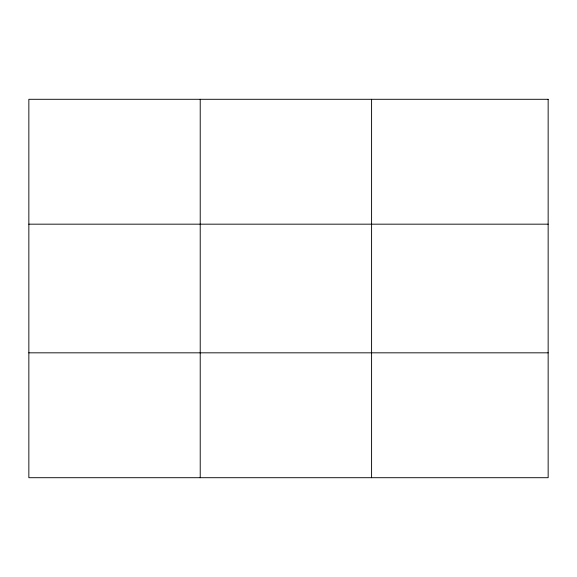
<?xml version="1.0" encoding="UTF-8"?>
<svg xmlns="http://www.w3.org/2000/svg" width="577" height="577" viewBox="0 0 577 577"><rect width="100%" height="100%" fill="white"/><g stroke="black" fill="none" stroke-linecap="round" stroke-linejoin="round"><path stroke-width="0.87" d="M200.219 477.706L200.219 99.294M371.588 477.706L371.588 99.294M28.85 224.172L548.15 224.172M28.85 352.828L548.15 352.828M548.15 99.294L548.15 477.706L28.85 477.706L28.85 99.294L548.15 99.294"/></g></svg>
